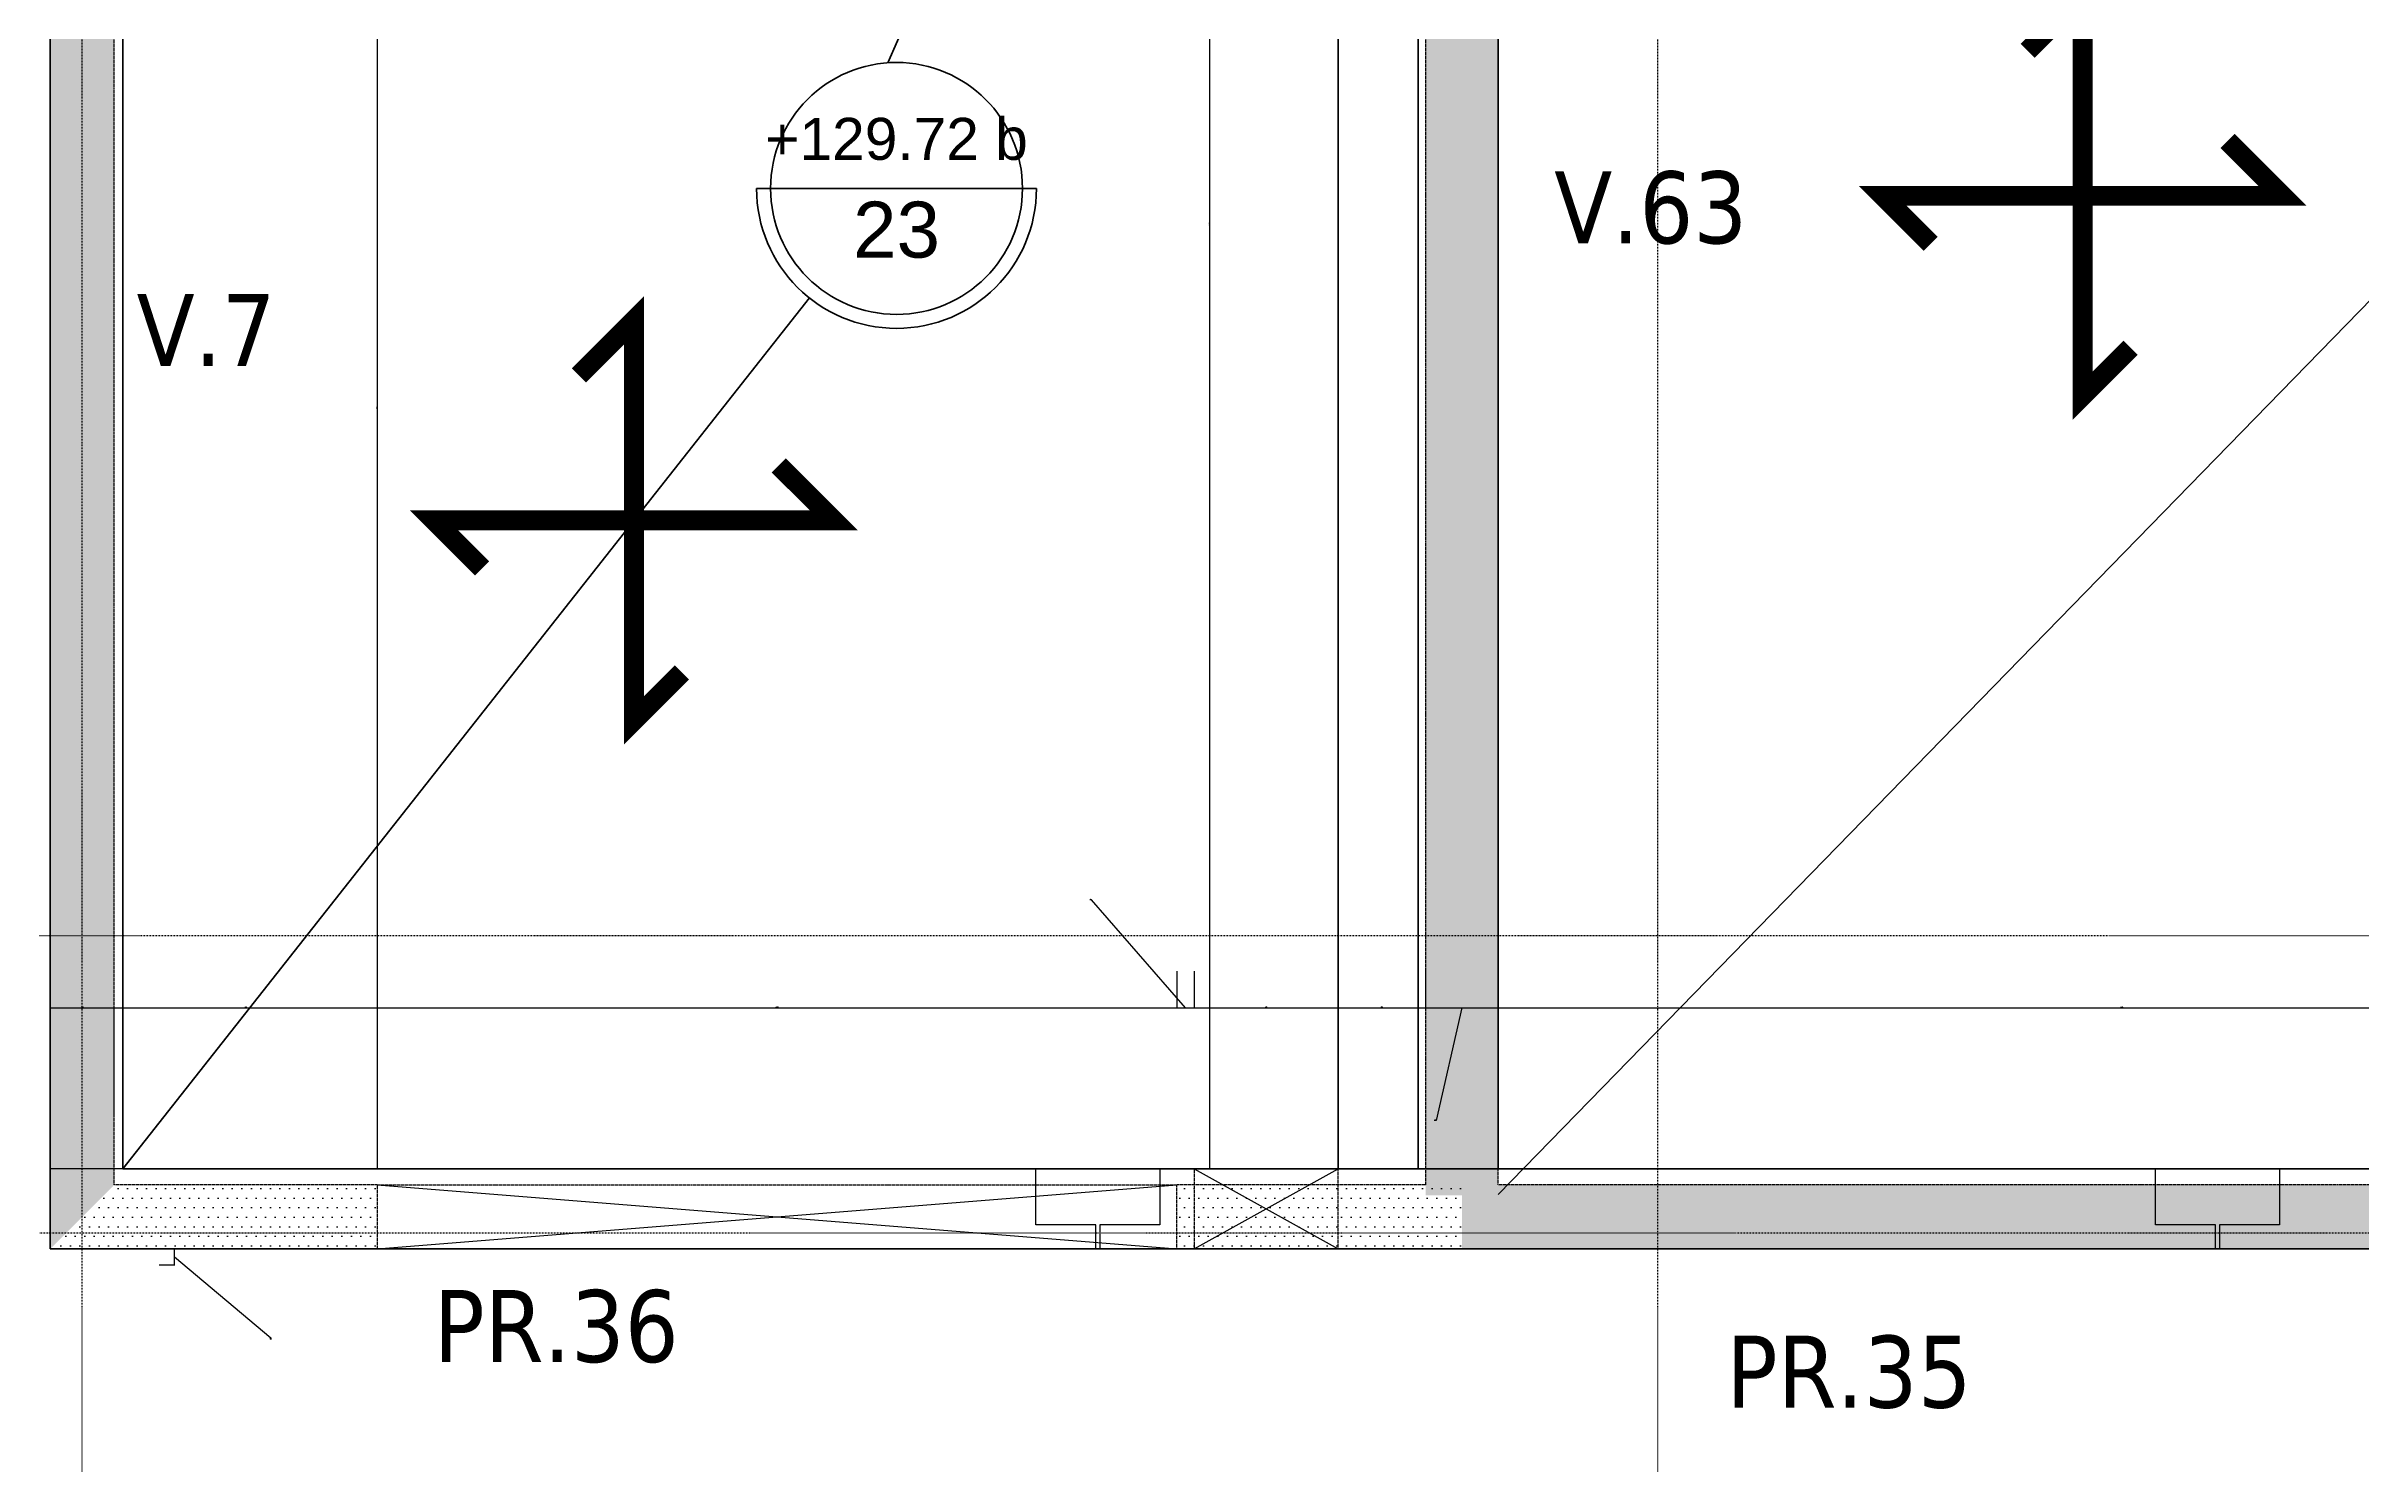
# Model space of a CAD drawing. Extents: x -12912 to 27386, y 1818 to 8189.
# Drawn here: x -45 to 534, y 5834 to 6189 of the extents above; entities that cross this region are included whole.
import ezdxf

# ---------------------------------------------------------------- set-up
doc = ezdxf.new("R2010")
doc.units = 0
doc.header["$MEASUREMENT"] = 0
for name, pattern in [('CACHE2', [4.7625, 3.175, -1.5875]), ('GrDotted', [0.4, 0.1, -0.1, 0.1, -0.1]), ('GrFeatureAxis', [0.85, 0.25, -0.2, 0.1, -0.2, 0.1]), ('STRICHPUNKT2_S11', [0.9, 0.7, -0.1, 0, -0.1])]:
    doc.linetypes.add(name, pattern=pattern)
doc.layers.get('0').update_dxf_attribs({"linetype": 'CONTINUOUS'})
doc.layers.get('DEFPOINTS').update_dxf_attribs({"linetype": 'CONTINUOUS'})
for name, color, linetype in [('K_ENT_M_Building_Coffrage PH Sous sol', 7, 'CONTINUOUS'), ('préfa v', 2, 'CONTINUOUS'), ('STR_COTATION', 1, 'CONTINUOUS'), ('STR_OPENING', 161, 'CONTINUOUS'), ('STR_SURCH', 9, 'CACHE2'), ('STR_TXT_PR', 2, 'CONTINUOUS'), ('STR_TXT_V', 102, 'CONTINUOUS')]:
    doc.layers.add(name, color=color, linetype=linetype)
for name, color, linetype, lineweight in [('STR_AXES', 4, 'STRICHPUNKT2_S11', 25), ('STR_DALLES', 103, 'CONTINUOUS', 35), ('STR_dob_dalles', 130, 'CONTINUOUS', 35), ('STR_VOILES', 6, 'CONTINUOUS', 70)]:
    doc.layers.add(name, color=color, linetype=linetype, lineweight=lineweight)
doc.styles.add('EPAIS', font='TAHOMA.TTF')
doc.styles.add('GrDimensions', font='simplex.shx')
doc.dimstyles.new('GrDimensions', dxfattribs={"dimtxt": 0.09, "dimasz": 0.05, "dimexe": 0.07, "dimexo": 0, "dimgap": 0.05, "dimtad": 1, "dimzin": 0, "dimdsep": 46, "dimtxsty": 'GrDimensions', "dimblk": 'ARCHTICK', "dimblk1": 'ARCHTICK', "dimblk2": 'ARCHTICK', "dimcen": 0.09, "dimadec": 0, "dimazin": 0, "dimtfac": 1, "dimtdec": 4, "dimtmove": 0, "dimatfit": 3, "dimldrblk": 'OPEN30', "dimfxl": 0, "dimtolj": 1, "dimtzin": 0, "dimarcsym": 0})
doc.dimstyles.new('Novo_MALKO', dxfattribs={"dimscale": 1.3, "dimtxt": 0.09, "dimasz": 0.05, "dimexe": 0.07, "dimexo": 0, "dimgap": 0.05, "dimtad": 1, "dimdec": 0, "dimlfac": 100, "dimzin": 0, "dimdsep": 46, "dimtxsty": 'GrDimensions', "dimblk": 'ARCHTICK', "dimcen": 0.09, "dimadec": 0, "dimazin": 0, "dimtfac": 1, "dimtdec": 0, "dimtmove": 0, "dimatfit": 3, "dimldrblk": 'OPEN30', "dimfxl": 0, "dimtolj": 1, "dimtzin": 0, "dimarcsym": 0})
pattern_1 = [(0, (5243.0074, 5883.9378), (1.190625, 2.38125), [0, -2.38125])]

# ---------------------------------------------------------------- blocks, each defined once
blk = doc.blocks.new('_ArchTick')
at = {"color": 0, "linetype": 'ByBlock', "const_width": 0.15}
blk.add_lwpolyline([(-0.5, -0.5), (0.5, 0.5)], dxfattribs=at)
blk = doc.blocks.new('*D47')
at = {"layer": 'DEFPOINTS', "color": 0, "linetype": 'Continuous'}
for p in [(29.08, 6288.59), (38.18, 6288.59), (29.08, 5907.92)]:
    blk.add_point(p, dxfattribs=at)
at = {"layer": 'STR_COTATION', "color": 0, "linetype": 'Continuous', "lineweight": -2}
for p, q in [((29.08, 6288.59), (38.27, 6288.59)), ((38.18, 5907.92), (38.18, 6288.59)), ((29.08, 5907.92), (38.27, 5907.92))]:
    blk.add_line(p, q, dxfattribs=at)
at = {"layer": 'STR_COTATION', "color": 0, "linetype": 'Continuous', "lineweight": -2, "xscale": 0.065, "yscale": 0.065, "zscale": 0.065}
for p, rotation in [((38.18, 6288.59), 90), ((38.18, 5907.92), 270)]:
    blk.add_blockref('_ArchTick', p, dxfattribs=dict(at, rotation=rotation))
at = {"layer": 'STR_COTATION', "color": 0, "linetype": 'Continuous', "lineweight": -3, "insert": (38.06, 6098.25), "char_height": 0.117, "attachment_point": 5, "rotation": 90, "style": 'GrDimensions'}
blk.add_mtext('\\A1;380.67', dxfattribs=at)
blk = doc.blocks.new('_Open30')
at = {"color": 0, "linetype": 'ByBlock', "lineweight": -2}
for p, q in [((-1, 0.3), (0, 0)), ((0, 0), (-1, -0.3)), ((0, 0), (-1, 0))]:
    blk.add_line(p, q, dxfattribs=at)
blk = doc.blocks.new('*D82')
at = {"layer": 'DEFPOINTS', "color": 0, "linetype": 'Continuous'}
for p in [(237.24, 6380.54), (246.34, 6380.54), (237.24, 5907.92)]:
    blk.add_point(p, dxfattribs=at)
at = {"layer": 'STR_COTATION', "color": 0, "linetype": 'Continuous', "lineweight": -2}
for p, q in [((237.24, 6380.54), (246.44, 6380.54)), ((246.34, 5907.92), (246.34, 6380.54)), ((237.24, 5907.92), (246.44, 5907.92))]:
    blk.add_line(p, q, dxfattribs=at)
at = {"layer": 'STR_COTATION', "color": 0, "linetype": 'Continuous', "lineweight": -2, "xscale": 0.065, "yscale": 0.065, "zscale": 0.065}
for p, rotation in [((246.34, 6380.54), 90), ((246.34, 5907.92), 270)]:
    blk.add_blockref('_ArchTick', p, dxfattribs=dict(at, rotation=rotation))
at = {"layer": 'STR_COTATION', "color": 0, "linetype": 'Continuous', "lineweight": -3, "insert": (246.22, 6144.23), "char_height": 0.117, "attachment_point": 5, "rotation": 90, "style": 'GrDimensions'}
blk.add_mtext('\\A1;472.62', dxfattribs=at)
blk = doc.blocks.new('*D95')
at = {"layer": 'DEFPOINTS', "color": 0, "linetype": 'Continuous'}
for p in [(38.1, 5957.33), (238.1, 5957.33), (238.1, 5948.23)]:
    blk.add_point(p, dxfattribs=at)
at = {"layer": 'STR_COTATION', "color": 0, "linetype": 'Continuous', "lineweight": -2}
for p, q in [((38.1, 5957.33), (38.1, 5948.14)), ((238.1, 5957.33), (238.1, 5948.14)), ((38.1, 5948.23), (238.1, 5948.23))]:
    blk.add_line(p, q, dxfattribs=at)
at = {"layer": 'STR_COTATION', "color": 0, "linetype": 'Continuous', "lineweight": -2, "xscale": 0.065, "yscale": 0.065, "zscale": 0.065, "rotation": 180}
blk.add_blockref('_ArchTick', (38.1, 5948.23), dxfattribs=at)
at = {"layer": 'STR_COTATION', "color": 0, "linetype": 'Continuous', "lineweight": -2, "xscale": 0.065, "yscale": 0.065, "zscale": 0.065}
blk.add_blockref('_ArchTick', (238.1, 5948.23), dxfattribs=at)
at = {"layer": 'STR_COTATION', "color": 0, "linetype": 'Continuous', "lineweight": -3, "insert": (138.1, 5948.36), "char_height": 0.117, "attachment_point": 5, "style": 'GrDimensions'}
blk.add_mtext('\\A1;200.00', dxfattribs=at)
blk = doc.blocks.new('*D96')
at = {"layer": 'DEFPOINTS', "color": 0, "linetype": 'Continuous'}
for p in [(238.1, 5957.33), (242.42, 5957.33), (242.42, 5948.23)]:
    blk.add_point(p, dxfattribs=at)
at = {"layer": 'STR_COTATION', "color": 0, "linetype": 'Continuous', "lineweight": -2}
for p, q in [((216.71, 5975.17), (216.33, 5975.17)), ((240.26, 5948.23), (216.71, 5975.17)), ((238.1, 5957.33), (238.1, 5948.14)), ((242.42, 5957.33), (242.42, 5948.14)), ((238.1, 5948.23), (242.42, 5948.23))]:
    blk.add_line(p, q, dxfattribs=at)
at = {"layer": 'STR_COTATION', "color": 0, "linetype": 'Continuous', "lineweight": -2, "xscale": 0.065, "yscale": 0.065, "zscale": 0.065, "rotation": 180}
blk.add_blockref('_ArchTick', (238.1, 5948.23), dxfattribs=at)
at = {"layer": 'STR_COTATION', "color": 0, "linetype": 'Continuous', "lineweight": -2, "xscale": 0.065, "yscale": 0.065, "zscale": 0.065}
blk.add_blockref('_ArchTick', (242.42, 5948.23), dxfattribs=at)
at = {"layer": 'STR_COTATION', "color": 0, "linetype": 'Continuous', "lineweight": -3, "insert": (216.52, 5975.29), "char_height": 0.117, "attachment_point": 5, "style": 'GrDimensions'}
blk.add_mtext('\\A1;431', dxfattribs=at)
blk = doc.blocks.new('*D97')
at = {"layer": 'DEFPOINTS', "color": 0, "linetype": 'Continuous'}
for p in [(300.31, 5957.33), (318.41, 5957.33), (318.41, 5948.23)]:
    blk.add_point(p, dxfattribs=at)
at = {"layer": 'STR_COTATION', "color": 0, "linetype": 'Continuous', "lineweight": -2}
for p, q in [((300.31, 5957.33), (300.31, 5948.14)), ((318.41, 5957.33), (318.41, 5948.14)), ((300.31, 5948.23), (318.41, 5948.23)), ((309.36, 5948.23), (302.92, 5920.03)), ((302.92, 5920.03), (302.43, 5920.03))]:
    blk.add_line(p, q, dxfattribs=at)
at = {"layer": 'STR_COTATION', "color": 0, "linetype": 'Continuous', "lineweight": -2, "xscale": 0.065, "yscale": 0.065, "zscale": 0.065, "rotation": 180}
blk.add_blockref('_ArchTick', (300.31, 5948.23), dxfattribs=at)
at = {"layer": 'STR_COTATION', "color": 0, "linetype": 'Continuous', "lineweight": -2, "xscale": 0.065, "yscale": 0.065, "zscale": 0.065}
blk.add_blockref('_ArchTick', (318.41, 5948.23), dxfattribs=at)
at = {"layer": 'STR_COTATION', "color": 0, "linetype": 'Continuous', "lineweight": -3, "insert": (302.68, 5920.16), "char_height": 0.117, "attachment_point": 5, "style": 'GrDimensions'}
blk.add_mtext('\\A1;1810', dxfattribs=at)
blk = doc.blocks.new('*D98')
at = {"layer": 'DEFPOINTS', "color": 0, "linetype": 'Continuous'}
for p in [(318.41, 5957.33), (630.36, 5957.33), (630.36, 5948.23)]:
    blk.add_point(p, dxfattribs=at)
at = {"layer": 'STR_COTATION', "color": 0, "linetype": 'Continuous', "lineweight": -2}
for p, q in [((318.41, 5957.33), (318.41, 5948.14)), ((630.36, 5957.33), (630.36, 5948.14)), ((318.41, 5948.23), (630.36, 5948.23))]:
    blk.add_line(p, q, dxfattribs=at)
at = {"layer": 'STR_COTATION', "color": 0, "linetype": 'Continuous', "lineweight": -2, "xscale": 0.065, "yscale": 0.065, "zscale": 0.065, "rotation": 180}
blk.add_blockref('_ArchTick', (318.41, 5948.23), dxfattribs=at)
at = {"layer": 'STR_COTATION', "color": 0, "linetype": 'Continuous', "lineweight": -2, "xscale": 0.065, "yscale": 0.065, "zscale": 0.065}
blk.add_blockref('_ArchTick', (630.36, 5948.23), dxfattribs=at)
at = {"layer": 'STR_COTATION', "color": 0, "linetype": 'Continuous', "lineweight": -3, "insert": (474.38, 5948.36), "char_height": 0.117, "attachment_point": 5, "style": 'GrDimensions'}
blk.add_mtext('\\A1;311.95', dxfattribs=at)
blk = doc.blocks.new('*D102')
at = {"layer": 'DEFPOINTS', "color": 0, "linetype": 'Continuous'}
for p in [(-27.64, 5948.23), (-43.64, 5921.82), (-27.64, 5921.82)]:
    blk.add_point(p, dxfattribs=at)
at = {"layer": 'STR_COTATION', "color": 0, "linetype": 'Continuous', "lineweight": -2}
for p, q in [((-43.64, 5921.82), (-43.64, 5948.32)), ((-43.64, 5948.23), (-27.64, 5948.23)), ((-27.64, 5921.82), (-27.64, 5948.32))]:
    blk.add_line(p, q, dxfattribs=at)
at = {"layer": 'STR_COTATION', "color": 0, "linetype": 'Continuous', "lineweight": -2, "xscale": 0.065, "yscale": 0.065, "zscale": 0.065, "rotation": 180}
blk.add_blockref('_ArchTick', (-43.64, 5948.23), dxfattribs=at)
at = {"layer": 'STR_COTATION', "color": 0, "linetype": 'Continuous', "lineweight": -2, "xscale": 0.065, "yscale": 0.065, "zscale": 0.065}
blk.add_blockref('_ArchTick', (-27.64, 5948.23), dxfattribs=at)
at = {"layer": 'STR_COTATION', "color": 0, "linetype": 'Continuous', "lineweight": -3, "insert": (-35.64, 5948.36), "char_height": 0.117, "attachment_point": 5, "style": 'GrDimensions'}
blk.add_mtext('\\A1;1600', dxfattribs=at)
blk = doc.blocks.new('*D103')
at = {"layer": 'DEFPOINTS', "color": 0, "linetype": 'Continuous'}
for p in [(38.1, 5948.23), (38.1, 5948.23), (-27.64, 5921.82)]:
    blk.add_point(p, dxfattribs=at)
at = {"layer": 'STR_COTATION', "color": 0, "linetype": 'Continuous', "lineweight": -2}
for p, q in [((-27.64, 5921.82), (-27.64, 5948.32)), ((-27.64, 5948.23), (38.1, 5948.23)), ((38.1, 5948.23), (38.1, 5948.32))]:
    blk.add_line(p, q, dxfattribs=at)
at = {"layer": 'STR_COTATION', "color": 0, "linetype": 'Continuous', "lineweight": -2, "xscale": 0.065, "yscale": 0.065, "zscale": 0.065, "rotation": 180}
blk.add_blockref('_ArchTick', (-27.64, 5948.23), dxfattribs=at)
at = {"layer": 'STR_COTATION', "color": 0, "linetype": 'Continuous', "lineweight": -2, "xscale": 0.065, "yscale": 0.065, "zscale": 0.065}
blk.add_blockref('_ArchTick', (38.1, 5948.23), dxfattribs=at)
at = {"layer": 'STR_COTATION', "color": 0, "linetype": 'Continuous', "lineweight": -3, "insert": (5.23, 5948.36), "char_height": 0.117, "attachment_point": 5, "style": 'GrDimensions'}
blk.add_mtext('\\A1;6574', dxfattribs=at)
blk = doc.blocks.new('*D336')
at = {"layer": 'DEFPOINTS', "color": 0, "linetype": 'Continuous'}
for p in [(-16.41, 5887.91), (-16.41, 5883.91), (-12.56, 5887.91)]:
    blk.add_point(p, dxfattribs=at)
at = {"layer": 'STR_COTATION', "color": 0, "linetype": 'Continuous', "lineweight": -2}
for p, q in [((-16.41, 5887.91), (-12.47, 5887.91)), ((-16.41, 5883.91), (-12.47, 5883.91)), ((-12.56, 5883.91), (-12.56, 5887.91)), ((-12.56, 5885.91), (11.49, 5865.68)), ((11.49, 5865.68), (11.49, 5865.25))]:
    blk.add_line(p, q, dxfattribs=at)
at = {"layer": 'STR_COTATION', "color": 0, "linetype": 'Continuous', "lineweight": -2, "xscale": 0.065, "yscale": 0.065, "zscale": 0.065}
for p, rotation in [((-12.56, 5887.91), 90), ((-12.56, 5883.91), 270)]:
    blk.add_blockref('_ArchTick', p, dxfattribs=dict(at, rotation=rotation))
at = {"layer": 'STR_COTATION', "color": 0, "linetype": 'Continuous', "lineweight": -3, "insert": (11.37, 5865.47), "char_height": 0.117, "attachment_point": 5, "rotation": 90, "style": 'GrDimensions'}
blk.add_mtext('\\A1;400', dxfattribs=at)
blk = doc.blocks.new('*D896')
at = {"layer": 'DEFPOINTS', "color": 0, "ltscale": 4.5}
for p in [(242.42, 5957.33), (278.41, 5948.23), (278.41, 5907.92)]:
    blk.add_point(p, dxfattribs=at)
at = {"layer": 'STR_COTATION', "color": 0, "lineweight": -2, "ltscale": 4.5}
for p, q in [((242.42, 5948.32), (242.42, 5948.14)), ((242.42, 5948.23), (278.41, 5948.23)), ((278.41, 5948.14), (278.41, 5948.32))]:
    blk.add_line(p, q, dxfattribs=at)
at = {"layer": 'STR_COTATION', "color": 0, "lineweight": -2, "ltscale": 4.5, "xscale": 0.065, "yscale": 0.065, "zscale": 0.065, "rotation": 180}
blk.add_blockref('_ArchTick', (242.42, 5948.23), dxfattribs=at)
at = {"layer": 'STR_COTATION', "color": 0, "lineweight": -2, "ltscale": 4.5, "xscale": 0.065, "yscale": 0.065, "zscale": 0.065}
blk.add_blockref('_ArchTick', (278.41, 5948.23), dxfattribs=at)
at = {"layer": 'STR_COTATION', "color": 0, "ltscale": 4.5, "insert": (260.41, 5948.36), "char_height": 0.117, "attachment_point": 5, "style": 'GrDimensions'}
blk.add_mtext('\\A1;3600', dxfattribs=at)
blk = doc.blocks.new('*D897')
at = {"layer": 'DEFPOINTS', "color": 0, "ltscale": 4.5}
for p in [(300.31, 5948.23), (300.31, 5941.51), (278.41, 5907.92)]:
    blk.add_point(p, dxfattribs=at)
at = {"layer": 'STR_COTATION', "color": 0, "lineweight": -2, "ltscale": 4.5}
for p, q in [((278.41, 5948.14), (278.41, 5948.32)), ((278.41, 5948.23), (300.31, 5948.23)), ((300.31, 5948.14), (300.31, 5948.32))]:
    blk.add_line(p, q, dxfattribs=at)
at = {"layer": 'STR_COTATION', "color": 0, "lineweight": -2, "ltscale": 4.5, "xscale": 0.065, "yscale": 0.065, "zscale": 0.065, "rotation": 180}
blk.add_blockref('_ArchTick', (278.41, 5948.23), dxfattribs=at)
at = {"layer": 'STR_COTATION', "color": 0, "lineweight": -2, "ltscale": 4.5, "xscale": 0.065, "yscale": 0.065, "zscale": 0.065}
blk.add_blockref('_ArchTick', (300.31, 5948.23), dxfattribs=at)
at = {"layer": 'STR_COTATION', "color": 0, "ltscale": 4.5, "insert": (289.36, 5948.36), "char_height": 0.117, "attachment_point": 5, "style": 'GrDimensions'}
blk.add_mtext('\\A1;2190', dxfattribs=at)

msp = doc.modelspace()

# ---------------------------------------------------------------- hatches: boundary and pattern name
at = {"layer": 'STR_SURCH', "linetype": 'Continuous'}
h = msp.add_hatch(dxfattribs=at)
h.set_pattern_fill('DOTS', color=256, scale=1.5, style=0)
h.set_pattern_definition(pattern_1)
h.paths.add_polyline_path([(318.408, 6490.539), (300.311, 6508.637), (300.311, 5901.345), (318.408, 5901.345)])
h = msp.add_hatch(dxfattribs=at)
h.set_pattern_fill('DOTS', color=256, scale=1.5, style=0)
h.set_pattern_definition(pattern_1)
h.paths.add_polyline_path([(-43.64, 6288.588), (-43.64, 5887.914), (-27.64, 5903.914), (-27.64, 6301.554)])
h = msp.add_hatch(dxfattribs=at)
h.set_pattern_fill('DOTS', color=256, scale=1.5, style=0)
h.set_pattern_definition(pattern_1)
h.paths.add_polyline_path([(-43.64, 5887.914), (38.104, 5887.914), (38.104, 5903.914), (-27.64, 5903.914)])
h = msp.add_hatch(dxfattribs=at)
h.set_pattern_fill('DOTS', color=256, scale=1.5, style=0)
h.set_pattern_definition(pattern_1)
h.paths.add_polyline_path([(238.104, 5887.914), (309.364, 5887.914), (309.364, 5903.914), (238.104, 5903.914)])
h = msp.add_hatch(dxfattribs=at)
h.set_pattern_fill('DOTS', color=256, scale=1.5, style=0)
h.set_pattern_definition(pattern_1)
h.paths.add_polyline_path([(630.382, 5903.914), (309.364, 5903.914), (309.364, 5887.914), (646.351, 5887.914)])

# ---------------------------------------------------------------- linework, layer by layer
at = {"color": 1, "linetype": 'ByBlock', "const_width": 5}
for points in [[(464.604, 6151.279), (464.604, 6201.279), (450.85, 6187.525)], [(464.604, 6151.279), (514.604, 6151.279), (500.85, 6165.032)], [(426.595, 6139.288), (414.604, 6151.279), (464.604, 6151.279)], [(476.595, 6113.269), (464.604, 6101.279), (464.604, 6151.279)], [(102.323, 6070.1), (102.323, 6120.1), (88.569, 6106.347)], [(102.323, 6070.1), (152.323, 6070.1), (138.569, 6083.854)], [(64.313, 6058.109), (52.323, 6070.1), (102.323, 6070.1)], [(114.313, 6032.091), (102.323, 6020.1), (102.323, 6070.1)]]:
    msp.add_lwpolyline(points, dxfattribs=at)
at = {"layer": 'K_ENT_M_Building_Coffrage PH Sous sol', "color": 7, "linetype": 'GrFeatureAxis'}
msp.add_lwpolyline([(-115.376, 5966.258), (3609.113, 5966.258)], dxfattribs=at)
at = {"layer": 'préfa v'}
for points in [[(-43.64, 5907.914), (-43.64, 5887.914), (217.86, 5887.914), (217.86, 5893.914), (202.86, 5893.914), (202.86, 5907.914), (-43.64, 5907.914)], [(233.86, 5907.914), (233.86, 5893.914), (218.86, 5893.914), (218.86, 5887.914), (497.86, 5887.914), (497.86, 5893.914), (482.86, 5893.914), (482.86, 5907.914)], [(513.86, 5907.914), (513.86, 5893.914), (498.86, 5893.914), (498.86, 5887.914), (777.86, 5887.914), (777.86, 5893.914), (762.86, 5893.914), (762.86, 5907.914)]]:
    msp.add_lwpolyline(points, close=True, dxfattribs=at)
at = {"layer": 'STR_AXES', "linetype": 'GrFeatureAxis'}
for p, q in [((-35.64, 5622.963), (-35.64, 8022.963)), ((358.36, 5622.963), (358.36, 8022.963)), ((-1309.741, 5891.914), (7906.576, 5891.914))]:
    msp.add_line(p, q, dxfattribs=at)
at = {"layer": 'STR_DALLES', "linetype": 'Continuous'}
msp.add_line((318.408, 5907.916), (318.453, 6400.542), dxfattribs=at)
at = {"layer": 'STR_dob_dalles', "linetype": 'Continuous', "lineweight": 35}
for p, q in [((318.408, 5901.547), (956.151, 6555.642)), ((165.822, 6184.553), (299.36, 6490.539)), ((132.989, 6153.128), (202.989, 6153.128)), ((146.192, 6125.744), (-25.543, 5907.916))]:
    msp.add_line(p, q, dxfattribs=at)
for major_axis, start_param, end_param in [((-22.274, 22.274), 3.9269908, 10.2101761), ((-24.749, 24.749), 0.7853991, 3.9269917)]:
    msp.add_ellipse((167.989, 6153.128), major_axis=major_axis, ratio=1, start_param=start_param, end_param=end_param, dxfattribs=at)
at = {"layer": 'STR_OPENING', "linetype": 'Continuous'}
for p, q in [((242.411, 5887.914), (278.411, 5907.916)), ((242.411, 5907.916), (278.411, 5887.914)), ((38.104, 5887.914), (238.104, 5903.914)), ((38.104, 5903.914), (238.104, 5887.914)), ((138.104, 5887.914), (138.104, 5887.914)), ((138.104, 5887.914), (138.104, 5887.914)), ((260.411, 5887.914), (260.411, 5887.914)), ((260.411, 5887.914), (260.411, 5887.914))]:
    msp.add_line(p, q, dxfattribs=at)
at = {"layer": 'STR_SURCH', "linetype": 'GrDotted'}
for p, q in [((300.311, 6508.637), (300.311, 5903.914)), ((-27.64, 5903.914), (-27.64, 6288.539)), ((38.104, 5903.914), (-27.64, 5903.914)), ((38.104, 5903.914), (238.104, 5903.914)), ((300.311, 5903.914), (238.104, 5903.914)), ((630.36, 5903.914), (318.408, 5903.914))]:
    msp.add_line(p, q, dxfattribs=at)
at = {"layer": 'STR_SURCH', "linetype": 'GrDotted', "ltscale": 0.5}
for p, q in [((242.411, 5907.916), (242.411, 5887.914)), ((278.411, 5887.914), (278.411, 5907.916))]:
    msp.add_line(p, q, dxfattribs=at)
at = {"layer": 'STR_SURCH', "linetype": 'GrDotted', "ltscale": 0.0625}
msp.add_line((318.408, 5903.914), (318.408, 5907.916), dxfattribs=at)
at = {"layer": 'STR_SURCH', "linetype": 'GrDotted', "ltscale": 0.25}
for p, q in [((38.104, 5903.914), (38.104, 5887.914)), ((238.104, 5887.914), (238.104, 5903.914))]:
    msp.add_line(p, q, dxfattribs=at)
at = {"layer": 'STR_VOILES', "linetype": 'Continuous'}
for p, q in [((278.411, 5907.916), (278.406, 6380.539)), ((298.409, 6380.539), (298.414, 5907.916)), ((-43.64, 6164.185), (-43.64, 6288.588)), ((-25.543, 6288.539), (-25.543, 6184.597)), ((-25.543, 6184.597), (-25.543, 5907.916)), ((-43.64, 5887.914), (-43.64, 6164.185)), ((-25.543, 5907.916), (218.36, 5907.916)), ((218.36, 5907.916), (309.364, 5907.916)), ((309.364, 5907.916), (498.36, 5907.916)), ((498.36, 5907.916), (628.358, 5907.916)), ((218.36, 5887.914), (-43.64, 5887.914)), ((319.364, 5887.914), (218.36, 5887.914)), ((498.36, 5887.914), (319.364, 5887.914)), ((648.361, 5887.914), (498.36, 5887.914))]:
    msp.add_line(p, q, dxfattribs=at)

# ---------------------------------------------------------------- texts
at = {"layer": 'STR_dob_dalles', "linetype": 'Continuous', "lineweight": 35, "attachment_point": 8, "rotation": 0.000051}
for s, insert, char_height in [('{\\fSwis721 Lt BT|b0|i0|c0|p34;+129.72 b}', (167.989, 6160.128), 10.5), ('{\\fSwis721 Lt BT|b0|i0|c0|p34;23}', (167.989, 6135.628), 14)]:
    msp.add_mtext(s, dxfattribs=dict(at, insert=insert, char_height=char_height))
at = {"layer": 'STR_TXT_PR', "ltscale": 4.5, "style": 'EPAIS'}
for s, p in [('PR.36', (52.194, 5859.621)), ('PR.35', (375.531, 5848.217))]:
    msp.add_text(s, height=18, dxfattribs=at).set_placement(p)
at = {"layer": 'STR_TXT_V', "ltscale": 4.5, "style": 'EPAIS'}
for s, p in [('V.63', (332.462, 6139.408)), ('V.7', (-22.061, 6108.711))]:
    msp.add_text(s, height=18, dxfattribs=at).set_placement(p)

# ---------------------------------------------------------------- dimensions: what is measured, and where the dimension line sits
at = {"layer": 'STR_COTATION', "linetype": 'Continuous', "lineweight": -3}
for base, p1, p2, override, picture, middle in [((246.345, 6380.539), (237.245, 5907.916), (237.245, 6380.539), {"dimscale": 1.3}, '*D82', (246.221, 6144.228)), ((38.182, 6288.588), (29.082, 5907.916), (29.082, 6288.588), {"dimscale": 1.3, "dimtxt": 0.09, "dimasz": 0.05, "dimexe": 0.07, "dimexo": 0, "dimgap": 0.05, "dimtad": 1, "dimjust": 0, "dimtih": 0, "dimtoh": 0, "dimdec": 2, "dimlfac": 1, "dimrnd": 0, "dimzin": 0, "dimdsep": 46, "dimlunit": 2, "dimpost": '', "dimtxsty": 'GrDimensions', "dimblk": 'ArchTick', "dimblk1": 'ArchTick', "dimblk2": 'ArchTick', "dimsah": 0, "dimtsz": 0, "dimcen": 0.09, "dimdle": 0, "dimse1": 0, "dimse2": 0, "dimsd1": 0, "dimsd2": 0, "dimclrd": 0, "dimclre": 0, "dimclrt": 0, "dimaunit": 0, "dimadec": 0, "dimazin": 0, "dimtol": 0, "dimlim": 0, "dimtp": 0, "dimtm": 0, "dimtfac": 1, "dimtdec": 4, "dimtix": 0, "dimtofl": 1, "dimtmove": 0, "dimatfit": 3, "dimldrblk": 'Open30', "dimtvp": 0, "dimfrac": 0, "dimtolj": 1, "dimtzin": 0, "dimlwd": 65534, "dimlwe": 65534}, '*D47', (38.059, 6098.252))]:
    dim = msp.add_linear_dim(base=base, p1=p1, p2=p2, angle=90, dimstyle='GrDimensions', override=override, dxfattribs=at)
    dim.commit()
    dim.dimension.update_dxf_attribs({"geometry": picture, "text_midpoint": middle})
for base, p1, p2, override, picture, middle in [((242.416, 5948.233), (238.104, 5957.333), (242.416, 5957.333), {"dimscale": 1.3, "dimdec": 0, "dimlfac": 100, "dimtmove": 1}, '*D96', (216.643, 5975.169)), ((318.408, 5948.233), (300.311, 5957.333), (318.408, 5957.333), {"dimscale": 1.3, "dimtxt": 0.09, "dimasz": 0.05, "dimexe": 0.07, "dimexo": 0, "dimgap": 0.05, "dimtad": 1, "dimjust": 0, "dimtih": 0, "dimtoh": 0, "dimdec": 0, "dimlfac": 100, "dimrnd": 0, "dimzin": 0, "dimdsep": 46, "dimlunit": 2, "dimpost": '', "dimtxsty": 'GrDimensions', "dimblk": 'ArchTick', "dimblk1": 'ArchTick', "dimblk2": 'ArchTick', "dimsah": 0, "dimtsz": 0, "dimcen": 0.09, "dimdle": 0, "dimse1": 0, "dimse2": 0, "dimsd1": 0, "dimsd2": 0, "dimclrd": 0, "dimclre": 0, "dimclrt": 0, "dimaunit": 0, "dimadec": 0, "dimazin": 0, "dimtol": 0, "dimlim": 0, "dimtp": 0, "dimtm": 0, "dimtfac": 1, "dimtdec": 4, "dimtix": 0, "dimtofl": 1, "dimtmove": 1, "dimatfit": 3, "dimldrblk": 'Open30', "dimtvp": 0, "dimfrac": 0, "dimtolj": 1, "dimtzin": 0, "dimlwd": 65534, "dimlwe": 65534}, '*D97', (302.86, 5920.033))]:
    dim = msp.add_linear_dim(base=base, p1=p1, p2=p2, dimstyle='GrDimensions', override=override, dxfattribs=at)
    dim.commit()
    dim.dimension.update_dxf_attribs({"geometry": picture, "text_midpoint": middle, "dimtype": 160})
for base, p1, p2, override, picture, middle in [((238.104, 5948.233), (38.104, 5957.333), (238.104, 5957.333), {"dimscale": 1.3, "dimtmove": 1}, '*D95', (138.104, 5948.357)), ((630.36, 5948.233), (318.408, 5957.333), (630.36, 5957.333), {"dimscale": 1.3, "dimtmove": 1}, '*D98', (474.384, 5948.357)), ((-27.64, 5948.233), (-43.64, 5921.82), (-27.64, 5921.82), {"dimscale": 1.3, "dimtxt": 0.09, "dimasz": 0.05, "dimexe": 0.07, "dimexo": 0, "dimgap": 0.05, "dimtad": 1, "dimjust": 0, "dimtih": 0, "dimtoh": 0, "dimdec": 0, "dimlfac": 100, "dimrnd": 0, "dimzin": 0, "dimdsep": 46, "dimlunit": 2, "dimpost": '', "dimtxsty": 'GrDimensions', "dimblk": 'ArchTick', "dimblk1": 'ArchTick', "dimblk2": 'ArchTick', "dimsah": 0, "dimtsz": 0, "dimcen": 0.09, "dimdle": 0, "dimse1": 0, "dimse2": 0, "dimsd1": 0, "dimsd2": 0, "dimclrd": 0, "dimclre": 0, "dimclrt": 0, "dimaunit": 0, "dimadec": 0, "dimazin": 0, "dimtol": 0, "dimlim": 0, "dimtp": 0, "dimtm": 0, "dimtfac": 1, "dimtdec": 4, "dimtix": 0, "dimtofl": 1, "dimtmove": 1, "dimatfit": 3, "dimldrblk": 'Open30', "dimtvp": 0, "dimfrac": 0, "dimtolj": 1, "dimtzin": 0, "dimlwd": 65534, "dimlwe": 65534}, '*D102', (-35.64, 5948.357)), ((38.104, 5948.233), (-27.64, 5921.82), (38.104, 5948.233), {"dimscale": 1.3, "dimdec": 0, "dimlfac": 100, "dimzin": 0, "dimtmove": 1}, '*D103', (5.232, 5948.357))]:
    dim = msp.add_linear_dim(base=base, p1=p1, p2=p2, dimstyle='GrDimensions', override=override, dxfattribs=at)
    dim.commit()
    dim.dimension.update_dxf_attribs({"geometry": picture, "text_midpoint": middle})
at = {"layer": 'STR_COTATION', "ltscale": 4.5}
for base, p1, p2, picture, middle in [((278.411, 5948.2331), (242.4155, 5957.3331), (278.411, 5907.9164), '*D896', (260.4133, 5948.3566)), ((300.311, 5948.233), (278.411, 5907.916), (300.311, 5941.51), '*D897', (289.361, 5948.357))]:
    dim = msp.add_linear_dim(base=base, p1=p1, p2=p2, dimstyle='Novo_MALKO', override={"dimtmove": 1}, dxfattribs=at)
    dim.commit()
    dim.dimension.update_dxf_attribs({"geometry": picture, "text_midpoint": middle})
at = {"layer": 'STR_COTATION', "linetype": 'Continuous', "lineweight": -3}
dim = msp.add_linear_dim(base=(-12.561, 5887.914), p1=(-16.414, 5883.914), p2=(-16.414, 5887.914), angle=90, dimstyle='GrDimensions', override={"dimscale": 1.3, "dimtxt": 0.09, "dimasz": 0.05, "dimexe": 0.07, "dimexo": 0, "dimgap": 0.05, "dimtad": 1, "dimjust": 0, "dimtih": 0, "dimtoh": 0, "dimdec": 0, "dimlfac": 100, "dimrnd": 0, "dimzin": 0, "dimdsep": 46, "dimlunit": 2, "dimpost": '', "dimtxsty": 'GrDimensions', "dimblk": 'ArchTick', "dimblk1": 'ArchTick', "dimblk2": 'ArchTick', "dimsah": 0, "dimtsz": 0, "dimcen": 0.09, "dimdle": 0, "dimse1": 0, "dimse2": 0, "dimsd1": 0, "dimsd2": 0, "dimclrd": 0, "dimclre": 0, "dimclrt": 0, "dimaunit": 0, "dimadec": 0, "dimazin": 0, "dimtol": 0, "dimlim": 0, "dimtp": 0, "dimtm": 0, "dimtfac": 1, "dimtdec": 4, "dimtix": 0, "dimtofl": 1, "dimtmove": 1, "dimatfit": 3, "dimldrblk": 'Open30', "dimtvp": 0, "dimfrac": 0, "dimtolj": 1, "dimtzin": 0, "dimlwd": 65534, "dimlwe": 65534}, dxfattribs=at)
dim.commit()
dim.dimension.update_dxf_attribs({"geometry": '*D336', "text_midpoint": (11.489, 5865.617), "dimtype": 160})

doc.saveas('drawing.dxf')
